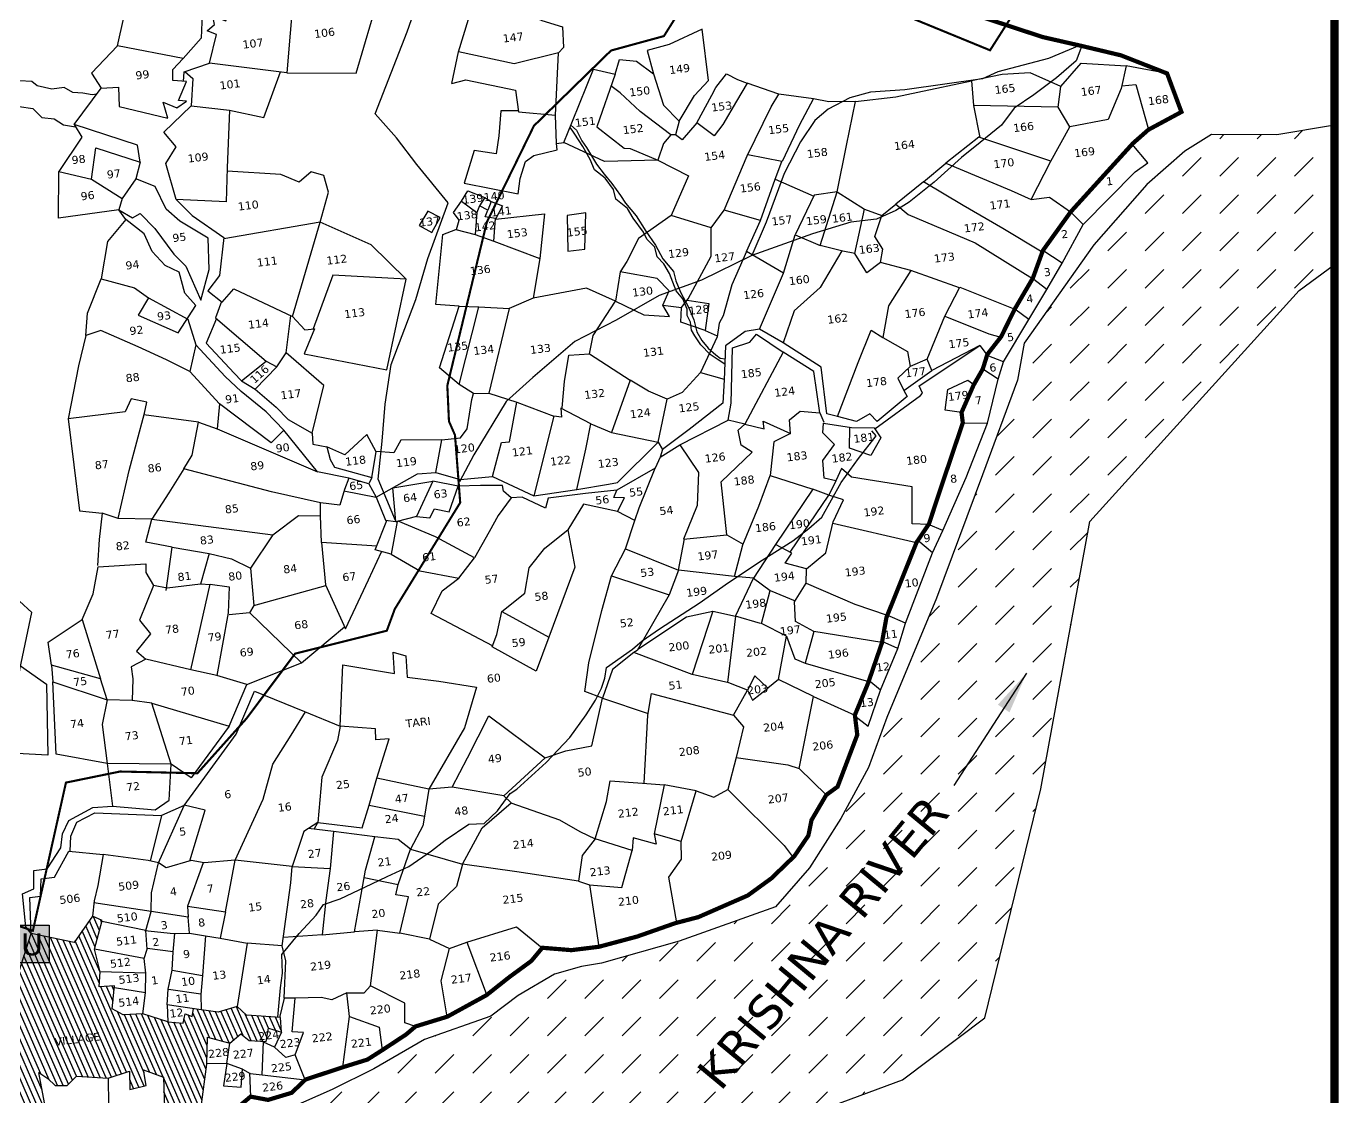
# Model space of a CAD drawing. Header units: inches. Extents: x 390077 to 397592, y 1846625 to 1854066.
# Drawn here: x 394482 to 397587, y 1847968 to 1850499 of the extents above; entities that cross this region are included whole.
import ezdxf

# ---------------------------------------------------------------- set-up
doc = ezdxf.new("R2010")
doc.units = ezdxf.units.IN
doc.header["$MEASUREMENT"] = 0
for name, color, linetype in [('BND', 6, 'Continuous'), ('NALA', 4, 'Continuous'), ('ROAD', 1, 'Continuous'), ('ROADS', 50, 'Continuous'), ('SY.AREA', 7, 'Continuous'), ('TEXT', 7, 'Continuous'), ('VILLAGE AREA', 1, 'Continuous')]:
    doc.layers.add(name, color=color, linetype=linetype)
doc.styles.get("Standard").update_dxf_attribs({"font": 'verdana.ttf'})
doc.dimstyles.get("Standard").update_dxf_attribs({"dimtxt": 0.18, "dimasz": 0.18, "dimexe": 0.18, "dimexo": 0.0625, "dimgap": 0.09, "dimtad": 0, "dimtih": 1, "dimtoh": 1, "dimdec": 4, "dimzin": 0, "dimdsep": 46, "dimtxsty": 'Standard', "dimcen": 0.09, "dimadec": 0, "dimazin": 0, "dimtfac": 1, "dimtdec": 4, "dimtofl": 0, "dimtmove": 0, "dimatfit": 3, "dimfxl": 1, "dimtolj": 1, "dimtzin": 0, "dimarcsym": 0})

msp = doc.modelspace()

# ---------------------------------------------------------------- hatches: boundary and pattern name
h = msp.add_hatch()
h.set_pattern_fill('DASH', color=4, scale=500, angle=45)
h.paths.add_polyline_path([(396842.7, 1849749.6), (396827, 1849662.4), (396744.1, 1849438.2), (396635.8, 1849147.2), (396517.9, 1848864.6), (396474.6, 1848746.2), (396409, 1848626), (396335.1, 1848509), (396254.3, 1848417.1), (396026.7, 1848336.1), (395843.1, 1848284), (395795.2, 1848276.2), (395731.5, 1848257.9), (395645.2, 1848207.4), (395580.7, 1848158.7), (395423.7, 1848103.6), (395304.2, 1848033.8), (395205.7, 1847985.1), (395069.7, 1847925.5), (394998.5, 1847894.3), (394932.4, 1847853.5), (394657.7, 1847849.7), (394443.5, 1847865.1), (394158.1, 1847834.1), (393974.8, 1847763.5), (393824.4, 1847659.5), (393622.8, 1847494.9), (393458.2, 1847317.9), (393348.5, 1847179.9), (393155.3, 1846958), (392957.7, 1846727.4), (392884.5, 1846635), (393496.1, 1846635), (393519.8, 1846747.4), (393684.8, 1847048.3), (393792.4, 1847206), (393928.7, 1847363.6), (394057.8, 1847442.4), (394690.4, 1847518.3), (395448.9, 1847598.5), (396554.7, 1848008.1), (396750.1, 1848154.6), (396882.2, 1848696.2), (396998.6, 1849328), (397493.6, 1849874.6), (397577.3, 1849935.8), (397577.3, 1850265.4), (397440.6, 1850242.4), (397285.9, 1850243.2), (397222.7, 1850203.9), (397132.9, 1850125.4), (397007.8, 1849982.1)])
h.paths.add_polyline_path([(393274.5, 1846646.9), (393836.2, 1847399.6), (393736.5, 1847473.9), (393174.8, 1846721.3)], flags=24)
h.paths.add_polyline_path([(396128.2, 1847948.4), (396727.2, 1848671.8), (396631.4, 1848751.1), (396032.4, 1848027.7)], flags=24)
h = msp.add_hatch(color=2)
h.dxf.hatch_style = 1
h.paths.add_polyline_path([(394125.9, 1848373.9), (394535.5, 1848373.9), (394535.5, 1848285), (394125.9, 1848285)])
at = {"layer": 'VILLAGE AREA', "linetype": 'ByBlock'}
h = msp.add_hatch(dxfattribs=at)
h.set_pattern_fill('ANSI31', color=256, scale=100, angle=68.5464313)
h.paths.add_polyline_path([(394816.4, 1848145.3), (394757.1, 1848164), (394711.2, 1848161.7), (394685.1, 1848176.2), (394690.7, 1848229.9), (394654.4, 1848228), (394656.1, 1848263.5), (394643.4, 1848317.2), (394661, 1848385.1), (394638.4, 1848394.6), (394594.8, 1848332.9), (394493, 1848354.3), (394388.4, 1848027.8), (394405.4, 1847954), (394482.8, 1847930.2), (394529.2, 1847928.7), (394511.4, 1848025.4), (394532.5, 1848010.9), (394550, 1847994.3), (394578.2, 1847994.5), (394600.3, 1848016.5), (394675.5, 1848012), (394725.9, 1848028.7), (394726.9, 1847985.2), (394765, 1847994.3), (394759.3, 1848031.7), (394806.2, 1848014.3), (394809.9, 1847893.9), (394888.3, 1847900.1), (394891.1, 1847900.5), (394865.6, 1847928.1), (394895.1, 1847943.9), (394908.7, 1848044.9), (394910.4, 1848108.9), (394962.9, 1848094.9), (394989.5, 1848117), (395009.2, 1848100.6), (395049.3, 1848098.4), (395054.7, 1848130.5), (395085.2, 1848120.5), (395083.1, 1848155.5), (395002.9, 1848160.6), (394980.5, 1848181), (394935.7, 1848168.3), (394895.8, 1848173.3), (394877.4, 1848176.1), (394874.1, 1848157.5), (394857.4, 1848164), (394852.6, 1848141.9)])
h.paths.add_polyline_path([(394545.8, 1848082.3), (394666.9, 1848097.2), (394663.3, 1848126.4), (394542.2, 1848111.5)], flags=24)
h.paths.add_polyline_path([(395027.8, 1848095.5), (395086.6, 1848102.7), (395083.1, 1848131.5), (395024.2, 1848124.2)], flags=9)

# ---------------------------------------------------------------- linework, layer by layer
at = {"color": 0, "const_width": 20}
msp.add_lwpolyline([(390086.8, 1854056.4), (397577.3, 1854056.4), (397577.3, 1846635), (390086.8, 1846635)], close=True, dxfattribs=at)
at = {"color": 4}
for points in [[(397577.3, 1850265.4), (397440.6, 1850242.4), (397285.9, 1850243.2), (397222.7, 1850203.9), (397132.9, 1850125.4), (397007.8, 1849982.1), (396842.7, 1849749.6), (396827, 1849662.4), (396744.1, 1849438.2), (396635.8, 1849147.2), (396517.9, 1848864.6), (396474.6, 1848746.2), (396409, 1848626), (396335.1, 1848509), (396254.3, 1848417.1), (396026.7, 1848336.1), (395843.1, 1848284), (395795.2, 1848276.2), (395731.5, 1848257.9), (395645.2, 1848207.4), (395580.7, 1848158.7), (395423.7, 1848103.6), (395304.2, 1848033.8), (395205.7, 1847985.1), (395069.7, 1847925.5)], [(393496.1, 1846635), (393519.8, 1846747.4), (393684.8, 1847048.3), (393792.4, 1847206), (393928.7, 1847363.6), (394057.8, 1847442.4), (394690.4, 1847518.3), (395448.9, 1847598.5), (396554.7, 1848008.1), (396750.1, 1848154.6), (396882.2, 1848696.2), (396998.6, 1849328), (397493.6, 1849874.6), (397577.3, 1849935.8)]]:
    msp.add_lwpolyline(points, dxfattribs=at)
at = {"color": 2}
msp.add_lwpolyline([(394125.9, 1848373.9), (394535.5, 1848373.9), (394535.5, 1848285), (394125.9, 1848285)], close=True, dxfattribs=at)
at = {"layer": 'BND', "lineweight": 30, "const_width": 10}
msp.add_lwpolyline([(396549.2, 1850584.8), (396886.7, 1850473.8), (396979.2, 1850452.7), (397071.8, 1850430.6), (397181.1, 1850387.7), (397215, 1850296.7), (397136.8, 1850254.6), (397099.7, 1850221.9), (396952.8, 1850060.2), (396887.1, 1849968.8), (396863.7, 1849904.2), (396820.7, 1849830.7), (396788.5, 1849765.4), (396755.8, 1849723.5), (396744.9, 1849688.6), (396723.5, 1849651.3), (396694.7, 1849586.1), (396697.7, 1849561.6), (396648.5, 1849415.9), (396617.6, 1849322.6), (396588.3, 1849278.9), (396517, 1849101.3), (396506.1, 1849040.5), (396473.4, 1848945.5), (396442.3, 1848870.6), (396448, 1848823.7), (396401.4, 1848701.1), (396374.6, 1848681.6), (396339.7, 1848622.1), (396332.3, 1848585.5), (396299.2, 1848537), (396244.6, 1848484.3), (396188.9, 1848443.9), (396071.8, 1848392.7), (396017.2, 1848378.4), (395926.9, 1848346.7), (395836.7, 1848322.6), (395771.6, 1848314.6), (395702.7, 1848320.2), (395676.7, 1848289), (395624.5, 1848250.8), (395570.7, 1848208.2), (395477.9, 1848157.3), (395402.7, 1848134.2), (395380.5, 1848115.3), (395325.9, 1848079.4), (395288.8, 1848055.8), (395231, 1848037.9), (395142.2, 1848008.5), (395109.6, 1847977.3), (395053.8, 1847960.5), (395012.3, 1847968.2), (394977.9, 1847939.3)], dxfattribs=at)
at = {"layer": 'NALA'}
for points in [[(394648.2, 1850338.6), (394637.9, 1850337), (394615.8, 1850340.8), (394591.7, 1850342.9), (394571.5, 1850354.8), (394541.7, 1850350.4), (394507.5, 1850358.5), (394494.7, 1850368.4), (394465.6, 1850369.9)], [(394465.1, 1850309.9), (394497.4, 1850305.2), (394518.2, 1850283.3), (394547.4, 1850280.4), (394569.4, 1850266.5), (394598.4, 1850261.5)], [(396134.5, 1849700.1), (396118.9, 1849710.6), (396099.9, 1849723.4), (396077.9, 1849746.1), (396063.7, 1849767.1), (396055.4, 1849780.3), (396053.1, 1849799.2), (396045.8, 1849815.2), (396045.2, 1849830.3), (396035.4, 1849854.9), (396019.7, 1849873.9), (396003.6, 1849914.3), (395990, 1849937.6), (395974.6, 1849954), (395968.6, 1849977.3), (395950.2, 1849996), (395941.9, 1850012.8), (395917.6, 1850045.9), (395904.2, 1850068.3), (395876.9, 1850090.8), (395871.4, 1850113.3), (395851.2, 1850139.8), (395826, 1850159.8), (395815.9, 1850184), (395798.5, 1850215.2), (395779.8, 1850244.1), (395773.2, 1850254), (395768.2, 1850260.4)], [(395770.3, 1850265.7), (395783.6, 1850253.8), (395796.6, 1850228.2), (395807.4, 1850213), (395831, 1850173.6), (395849.1, 1850149.9), (395867, 1850127.2), (395887.9, 1850099.4), (395899.5, 1850081.3), (395924.6, 1850051.4), (395947.9, 1850014.6), (395970.2, 1849981.7), (395987.6, 1849949.1), (396013.1, 1849919.7), (396019, 1849897.7), (396030, 1849870.2), (396049.6, 1849833.8), (396061.2, 1849805.4), (396068.3, 1849776.4), (396080.1, 1849756.5), (396095.4, 1849738.4), (396113, 1849722.3), (396123.3, 1849714.7), (396135, 1849713.2)]]:
    msp.add_lwpolyline(points, dxfattribs=at)
at = {"layer": 'ROAD'}
for points in [[(395355.5, 1849330.7), (395314.1, 1849428.5), (395323.6, 1849518), (395330.8, 1849605.8), (395345.1, 1849699.2), (395403.3, 1849853.1), (395431.8, 1849950.3), (395479.6, 1850081.5), (395406, 1850172.1), (395357.6, 1850235.8), (395307.2, 1850292.6), (395383.1, 1850485.8), (395469.7, 1850734.1)], [(396979.2, 1850452.7), (396966.2, 1850417.5), (396919.4, 1850377.2), (396865.8, 1850337.4), (396819.2, 1850305.8), (396788.9, 1850265.5), (396738.8, 1850224.2), (396694.7, 1850188.9), (396629.7, 1850130.6), (396571, 1850083.6), (396538.9, 1850063.7), (396493.6, 1850042.8), (396432.7, 1850036), (396341.7, 1850008.2), (396198.1, 1849957.1), (396079.7, 1849898.7), (395979.2, 1849862.4), (395877.6, 1849804.5), (395779.5, 1849753.9), (395680.3, 1849668.7), (395617.5, 1849611.8), (395540.9, 1849485.7), (395506.9, 1849422.4)], [(396974.2, 1850453.8), (396900.8, 1850423), (396780.4, 1850391.9), (396744.4, 1850375.2), (396560.2, 1850349.1), (396479.5, 1850343.3), (396430.4, 1850330.2), (396379.3, 1850303.5), (396347.4, 1850276.6), (396313.5, 1850226.3), (396275.2, 1850151), (396232.4, 1850035.9), (396198.1, 1849957.1)], [(395076.7, 1848155.9), (395083, 1848225.3), (395088.1, 1848260.2), (395086, 1848304.7), (395127.4, 1848354.3), (395167.3, 1848397.6), (395185.3, 1848422.2), (395224.2, 1848436), (395299.2, 1848471.3), (395335.2, 1848488.8), (395386.8, 1848512.1), (395440.7, 1848549.4), (395472.5, 1848574.5), (395528.6, 1848612.8), (395565.1, 1848614.2), (395596.5, 1848644.1), (395626.3, 1848685.3), (395642.4, 1848694.9), (395712.1, 1848758.2), (395767.8, 1848817.7), (395806.8, 1848871.3), (395828.9, 1848906.1), (395842.4, 1848934.1), (395850.6, 1848958.1), (395854.9, 1848982.7), (395916.2, 1849026.3), (395939, 1849045.8), (395979.7, 1849074.4), (396073.6, 1849135.5), (396143.1, 1849184), (396222.8, 1849237), (396295.4, 1849282.3), (396333.2, 1849311.3), (396364.4, 1849338.1), (396410.2, 1849420.2), (396450.8, 1849476.9), (396492.7, 1849530.5), (396482.7, 1849543)]]:
    msp.add_lwpolyline(points, dxfattribs=at)
at = {"layer": 'ROADS', "color": 40, "const_width": 5}
for points in [[(396098.8, 1850648.3), (395990.5, 1850476.1), (395865.3, 1850441.9), (395682.9, 1850263.9), (395571.4, 1850036), (395477.9, 1849649.5), (395481.8, 1849565.2), (395496.1, 1849532.4), (395508.4, 1849372.8), (395353.6, 1849121.2), (395334.7, 1849069.9), (395117.6, 1849015.7), (395002.6, 1848862.2), (394886.6, 1848732.9), (394703.5, 1848737), (394575.5, 1848710.8), (394497.2, 1848360.4), (394259.1, 1848441.7)], [(396823.5, 1850538.7), (396762.2, 1850442.5), (396570.7, 1850521)]]:
    msp.add_lwpolyline(points, dxfattribs=at)
at = {"layer": 'SY.AREA'}
for points in [[(394697.3, 1850452.9), (394740.7, 1850648.1), (394900, 1850585.1), (394895.7, 1850471.1), (394852.5, 1850423)], [(394853.7, 1850369), (394855, 1850391.5), (394915.4, 1850412.1), (394932, 1850480), (394909.7, 1850488.2), (394926.9, 1850503.5), (394923, 1850523.5), (394953.7, 1850511.9), (394970.5, 1850553.5), (395042.3, 1850541.1), (395114, 1850577.8), (395098.4, 1850389.3), (394915.4, 1850412.1)], [(395098.4, 1850389.3), (395261.9, 1850388.7), (395317, 1850573.4)], [(395488.3, 1850363.9), (395504.2, 1850439), (395548.2, 1850583.6), (395701.3, 1850513), (395750.5, 1850498.3), (395752.7, 1850449.4), (395741, 1850436.6), (395636.4, 1850410.5), (395504.2, 1850439)], [(396026.8, 1850274.8), (396063.1, 1850335.9), (396095.9, 1850371.4), (396080.8, 1850492.7), (396002.7, 1850456), (395950.8, 1850442.1), (395965.4, 1850387)], [(394594.9, 1850267.4), (394659, 1850353.1), (394699.8, 1850355.2), (394701.8, 1850309.4), (394816.5, 1850281.8), (394805.9, 1850320), (394837.6, 1850306.3), (394860.5, 1850322.3), (394842, 1850323.7), (394860.7, 1850368.4), (394828.2, 1850371), (394828.7, 1850396.7), (394852.5, 1850423), (394697.3, 1850452.9), (394635.7, 1850388.3), (394659, 1850353.1)], [(395488.3, 1850363.9), (395521.9, 1850372.5), (395639.6, 1850348.5), (395646.5, 1850297.3), (395733.9, 1850289.2), (395741, 1850436.6)], [(395874.7, 1850385.9), (395885.6, 1850420.6), (395925.2, 1850416.7), (395965.4, 1850387), (395989.1, 1850312.4), (396026.8, 1850274.8), (396017.5, 1850242.8), (396006.8, 1850242.7), (395934.4, 1850298.1), (395886.7, 1850342), (395865.2, 1850358.2)], [(396923.7, 1850308), (396929.4, 1850356.6), (396978, 1850411.9), (397084.3, 1850406.1), (397072.6, 1850352), (397041.7, 1850278.9), (396951.1, 1850261.5)], [(397181.1, 1850387.7), (397084.3, 1850406.1)], [(394857.1, 1850392.2), (394876.1, 1850376.1), (394871.7, 1850311.2), (394962.2, 1850301.1), (395043.5, 1850283.3), (395083.3, 1850391.2)], [(395735.9, 1850222.3), (395753.4, 1850224.1), (395774.2, 1850275.2), (395824, 1850397.9), (395874.7, 1850385.9), (395832, 1850261.5), (395896.3, 1850210.8), (395910.2, 1850210), (395976, 1850182.9), (395849.7, 1850179.3), (395753.4, 1850224.1)], [(396102.5, 1850022.5), (396133.4, 1850064.4), (396187.6, 1850192.7), (396244.2, 1850309.1), (396262.7, 1850338.4), (396187.5, 1850365.1), (396162.5, 1850322.3), (396129.5, 1850267.2), (396109.5, 1850240.2), (396068.5, 1850271), (396104, 1850336.5), (396113.1, 1850354.7), (396138.2, 1850386.7), (396164.4, 1850373.6), (396187.5, 1850365.1)], [(396443.8, 1850321.1), (396539.1, 1850332.4), (396591.1, 1850343.8), (396718.6, 1850370.5)], [(396929.4, 1850356.6), (396856.7, 1850389.2), (396791.2, 1850385), (396718.6, 1850370.5), (396722.9, 1850312.1)], [(396271.4, 1850180.1), (396312.3, 1850267.2), (396344.2, 1850327.6), (396262.7, 1850338.4)], [(397074, 1850358.3), (397106.9, 1850361.8), (397137.3, 1850254.9)], [(394962.2, 1850301.1), (394957.1, 1850164.4), (394954.5, 1850084.1), (394835.9, 1850090), (394812.2, 1850174.9), (394836.6, 1850214.4), (394806.8, 1850248.8), (394871.7, 1850311.2)], [(396400.5, 1850108), (396422.7, 1850217.6), (396443.8, 1850321.1), (396380.5, 1850321), (396344.2, 1850327.6)], [(396906.1, 1850180.4), (396951.1, 1850261.5), (396923.7, 1850308), (396722.9, 1850312.1), (396738.3, 1850236.3)], [(395646.3, 1850299.2), (395604.6, 1850299.7), (395599.9, 1850240.5), (395593.3, 1850197.5), (395541.8, 1850205.7), (395517.9, 1850128.4), (395645.9, 1850102.9), (395650.2, 1850139.3), (395663, 1850179.3), (395682.6, 1850193.7), (395737.8, 1850206.8), (395735.9, 1850222.3), (395733.9, 1850289.2)], [(394750.9, 1850177.6), (394744.4, 1850218.5), (394594.9, 1850267.4), (394613.3, 1850236.7), (394558.7, 1850156)], [(396068.5, 1850271), (396033.7, 1850230.8), (396017.5, 1850242.8)], [(396006.8, 1850242.7), (395989.1, 1850222.3), (395976, 1850182.9), (396048.4, 1850145.8), (396007.5, 1850052.1), (395930.4, 1849997.3), (395902.4, 1849942.8), (395887.1, 1849918.8)], [(396859.6, 1850089.3), (396906.1, 1850180.4), (396736, 1850237.1), (396657.5, 1850175.8)], [(396982.5, 1850030.4), (397105.2, 1850155.3), (397135.4, 1850176), (397098.4, 1850220.5)], [(394635.7, 1850137.7), (394646.4, 1850211.5), (394750.9, 1850177.6), (394741.1, 1850138.3)], [(396253.3, 1850137.7), (396269.7, 1850179.9), (396189, 1850195.6)], [(394717, 1850042.1), (394701, 1850065), (394557.7, 1850045.9), (394558.7, 1850156), (394635.7, 1850137.7), (394708.7, 1850091.9), (394701, 1850065), (394732.6, 1850046.5), (394751.1, 1850056.8), (394785.5, 1850020.8), (394831, 1849960.6), (394858.9, 1849932.2), (394894.4, 1849851.7), (394914, 1849924.4), (394912.3, 1849998.1), (394845.1, 1850038.1), (394813, 1850067), (394786.5, 1850120.5), (394741.1, 1850138.3), (394708.7, 1850091.9)], [(395380.7, 1849901.1), (395297.5, 1849982.3), (395177.2, 1850035.7), (395197.1, 1850107.1), (395185.7, 1850146.7), (395156, 1850155.4), (395127.6, 1850130.7), (395083.7, 1850148.7), (394956.9, 1850156.8)], [(396604.4, 1850131.5), (396657.5, 1850175.8), (396811.9, 1850111.2), (396859.6, 1850089.3), (396903.2, 1850095.2), (396952.8, 1850060.2)], [(396218.6, 1850040.3), (396253.3, 1850137.7), (396345, 1850097.6)], [(396885.8, 1849965), (396792.3, 1850021.1), (396698.9, 1850075.8), (396604.4, 1850131.5), (396539.1, 1850078.7)], [(394835.9, 1850090), (394874.3, 1850051.6), (394949.4, 1850000.1), (394938.6, 1849909.8), (394910.9, 1849873.5), (394944.9, 1849846.9), (394972.5, 1849878.1), (395111.6, 1849813.3), (395177.2, 1850035.7), (394949.1, 1849996.9)], [(395511.7, 1850086), (395526.8, 1850110.5), (395566.5, 1850094), (395554, 1850074.3)], [(395566.5, 1850094), (395581.3, 1850084.8), (395573.4, 1850064.4)], [(396400.5, 1850108), (396346.3, 1850100.3), (396301, 1850006.1), (396359.9, 1849981)], [(396442.4, 1849962.3), (396413.6, 1849967.4), (396359.9, 1849981), (396400.5, 1850108), (396465.1, 1850066.5)], [(395441.1, 1850011.9), (395460.8, 1850047.1), (395431.9, 1850062.3), (395411.6, 1850028.3), (395441.1, 1850011.9)], [(395499.8, 1850018.5), (395506.2, 1850040.5), (395492.9, 1850059), (395511.7, 1850086), (395547.5, 1850058.6), (395544.1, 1850007.2)], [(395587.6, 1849991.2), (395592.1, 1850044.6), (395567.6, 1850048.7), (395573.4, 1850064.4), (395554, 1850074.3), (395547.5, 1850058.6)], [(395581.3, 1850084.8), (395608.5, 1850074.5), (395592, 1850043), (395707.6, 1850055.6), (395697.2, 1849950.2)], [(396185.6, 1849966.7), (396218.6, 1850040.3), (396133.4, 1850064.4)], [(396503, 1849940.6), (396470.8, 1849916.5), (396442.4, 1849962.3), (396465.1, 1850066.5), (396505.8, 1850051.8)], [(396575, 1849922.1), (396503, 1849940.6), (396508.2, 1849972), (396489.6, 1850002.1), (396505.8, 1850051.8), (396539.1, 1850078.7), (396568.1, 1850054.2), (396727.3, 1849986.8), (396863, 1849903)], [(396932.6, 1849939), (396982.5, 1850030.4), (396952.8, 1850060.2)], [(394770.6, 1849857.5), (394746.3, 1849816.4), (394840.9, 1849774), (394882.7, 1849839.1), (394857.1, 1849868.1), (394843, 1849917.6), (394810.3, 1849933.3), (394779.8, 1849966.9), (394760.7, 1850008.7), (394717, 1850042.1), (394673.5, 1849990.7), (394658.9, 1849902.2)], [(395763.3, 1849967.1), (395803, 1849972), (395805.4, 1850057.9), (395761.3, 1850051.8), (395763.3, 1849967.1)], [(395988.2, 1849839.5), (396032.3, 1849834.3), (396047.5, 1849854.4), (396101.9, 1849955.6), (396102.5, 1850022.5), (396007.5, 1850052.1)], [(395506.1, 1849837.2), (395450.9, 1849841.3), (395467.5, 1850006.9), (395497.8, 1850019), (395544.1, 1850007.2), (395587.6, 1849991.2), (395697.2, 1849950.2), (395680.8, 1849856.7), (395624.6, 1849832.1)], [(396273.3, 1849915.8), (396301, 1850006.1)], [(396216.9, 1849783.1), (396273.3, 1849915.8), (396185.6, 1849966.7), (396151.3, 1849887.7), (396131, 1849814.6), (396121.5, 1849797), (396116.3, 1849765.2), (396077.4, 1849680.3), (396133, 1849664.8)], [(396411.5, 1849968), (396359.8, 1849881.4), (396298.6, 1849826.6), (396272.3, 1849750.7)], [(396896.6, 1849876.6), (396932.6, 1849939), (396887.1, 1849968.8)], [(395111.6, 1849813.3), (395140.4, 1849781.3), (395163.5, 1849784.1), (395139.3, 1849724.8), (395334.4, 1849686.7), (395380.7, 1849901.1), (395206.7, 1849911.1), (395160.8, 1849783.8)], [(395814.4, 1849724.5), (395823.4, 1849767.9), (395875.6, 1849848.9), (395943.1, 1849817), (396003.5, 1849813.3), (395988.2, 1849839.5), (396002.8, 1849873.5), (395974.1, 1849902.6), (395887.1, 1849918.8), (395875.6, 1849848.9), (395806.9, 1849879.9), (395680.8, 1849856.7)], [(396689.8, 1849881), (396575, 1849922.1), (396521.5, 1849838.6), (396508.3, 1849763.6)], [(394622.5, 1849768.1), (394626.3, 1849821.2), (394658.9, 1849902.2), (394737.7, 1849880.5), (394770.6, 1849857.5), (394863.9, 1849806.8), (394882.6, 1849745.8)], [(396655.1, 1849813.5), (396690.4, 1849882.2), (396820.7, 1849830.7)], [(396854.1, 1849806.1), (396896.6, 1849876.6), (396863, 1849903)], [(394943.3, 1849848.2), (394929.7, 1849809.9), (395049.2, 1849707.2), (395074.2, 1849694.1), (395096.6, 1849726.9), (395107.6, 1849815.2)], [(396045.5, 1849851.7), (396096.6, 1849843.6), (396087.9, 1849780.1), (396030.7, 1849799.4), (396032.3, 1849834.3)], [(395540.2, 1849630.9), (395505.9, 1849651.9), (395459.4, 1849691.8), (395506.1, 1849837.2), (395552.5, 1849836), (395624.6, 1849832.1), (395576, 1849631.4)], [(395505.9, 1849651.9), (395552.5, 1849836)], [(396613, 1849712.2), (396655.1, 1849813.5), (396759.6, 1849771.7), (396787.5, 1849764.1)], [(396793.9, 1849706), (396854.1, 1849806.1), (396820.7, 1849830.7)], [(394868.3, 1849683.3), (394813.8, 1849710.3), (394746.2, 1849741.5), (394657.7, 1849779.7), (394622.5, 1849768.1), (394605, 1849696.4), (394580.4, 1849570.8)], [(394931.6, 1849808.3), (394907.6, 1849750.2), (394973.7, 1849678.9), (394991.2, 1849660.7), (395049.2, 1849707.2)], [(396558, 1849638), (396566.1, 1849624), (396494.8, 1849565), (396477.6, 1849582.5), (396446.3, 1849564.8), (396401.5, 1849576.6), (396375.7, 1849582.6), (396362.7, 1849692.9), (396272.3, 1849750.7), (396216.9, 1849783.1), (396182.9, 1849777.7), (396136.3, 1849743.7), (396132.9, 1849663.1), (396129.9, 1849607.9), (396049.8, 1849545.6), (395987.1, 1849498.2)], [(396087.9, 1849780.1), (396116.7, 1849767.4)], [(396401.5, 1849576.6), (396450.1, 1849704.2), (396480.8, 1849780.3), (396508.3, 1849763.6), (396567.2, 1849730), (396573.5, 1849694.7)], [(395981.4, 1849480.2), (396028, 1849509.7), (396142.1, 1849567.6), (396149.9, 1849607.8), (396152.4, 1849738.8), (396193.5, 1849752), (396209.6, 1849771.3), (396272.7, 1849728.3), (396182.1, 1849558.4), (396142.1, 1849567.6)], [(395091, 1849544.5), (395049.2, 1849587.8), (394989.9, 1849635.4), (394951.9, 1849671), (394882.6, 1849745.8), (394868.3, 1849683.3), (394938.5, 1849606.2)], [(395023.5, 1849641.1), (395073.3, 1849598.9), (395101.1, 1849569.3), (395157.9, 1849536.9), (395186, 1849649.7), (395096.6, 1849726.9)], [(395749.6, 1849596.7), (395755.3, 1849659.2), (395765.1, 1849721.6), (395814.4, 1849724.5), (395910.8, 1849662.7)], [(396289.8, 1849536.6), (396287.3, 1849568.6), (396312.9, 1849589.3), (396359.1, 1849584.9), (396345.4, 1849683), (396272.7, 1849728.3)], [(396489.3, 1849547.3), (396597.8, 1849626.4), (396602.7, 1849631.4), (396594.7, 1849649.4), (396738.3, 1849744.4), (396755.3, 1849721.9)], [(396738.3, 1849744.4), (396624.3, 1849685.4), (396613, 1849712.2), (396573.5, 1849694.7), (396544, 1849667.4), (396558, 1849638), (396624.3, 1849685.4)], [(396781.1, 1849664.7), (396793.9, 1849706), (396755, 1849720.8)], [(394991.2, 1849660.7), (395023.5, 1849641.1), (395074.2, 1849694.1)], [(396756.3, 1849560.7), (396781.1, 1849664.7), (396744.9, 1849688.6)], [(395784.1, 1849403.6), (395805.7, 1849499.4), (395817.3, 1849559.4), (395866.1, 1849538.3), (395976.7, 1849515.6), (395998.4, 1849617.5), (395953.9, 1849636.3), (395910.8, 1849662.7), (395866.1, 1849538.3)], [(396077.4, 1849680.3), (396033.8, 1849633.5), (395998.4, 1849617.5)], [(396694.7, 1849586.1), (396655.9, 1849591.4), (396662.2, 1849640.3), (396709.2, 1849662.7), (396723.9, 1849652)], [(395464.8, 1849521.4), (395509.3, 1849526.1), (395524.6, 1849547), (395536.2, 1849617.1), (395540.2, 1849630.9), (395576, 1849631.4), (395642.6, 1849610.6)], [(394699.4, 1849335.5), (394725, 1849448.7), (394761, 1849584.3), (394766.6, 1849610.6), (394729.7, 1849618.5), (394716, 1849587.5), (394580.4, 1849570.8), (394607.9, 1849353.3), (394661.3, 1849347.6)], [(394888.8, 1849563.5), (394933.3, 1849547), (395170.6, 1849445.3), (395091, 1849544.5), (395061, 1849514.5), (394938.5, 1849606.2), (394933.3, 1849547)], [(395584.6, 1849434.5), (395605.9, 1849514.9), (395625.3, 1849516.7), (395642.6, 1849610.6), (395730.2, 1849577)], [(395817.3, 1849559.4), (395746.9, 1849596.3), (395748.4, 1849574.6), (395730.2, 1849577), (395682.6, 1849389.2)], [(394854.8, 1849453), (394874.3, 1849484.9), (394888.8, 1849563.5), (394760, 1849580.4)], [(396027.8, 1849509.6), (396072.5, 1849444), (396068.9, 1849365.7), (396037, 1849286.8), (396139.2, 1849297), (396126, 1849422.3), (396198.9, 1849491.9), (396173.1, 1849508.9), (396165.9, 1849544.4), (396182.1, 1849558.4), (396227.3, 1849547.3), (396225.1, 1849565.5), (396289.8, 1849536.6), (396250.7, 1849516.7), (396242.2, 1849437.1)], [(396359.1, 1849584.9), (396368.7, 1849563.1)], [(395157.9, 1849536.9), (395160, 1849511.2), (395192.6, 1849505), (395200.7, 1849474.9), (395210.6, 1849457), (395298.9, 1849432.3), (395309.9, 1849492.8), (395287.7, 1849533.9), (395235.1, 1849485.5), (395192.6, 1849505)], [(396396.9, 1849424.6), (396369.6, 1849431), (396366.8, 1849472.2), (396393.9, 1849510.2), (396366.8, 1849538), (396368, 1849560.6), (396434, 1849550.3), (396487.8, 1849549.4), (396504, 1849526), (396480.2, 1849484.4), (396429.5, 1849501.9), (396430.2, 1849550.9)], [(396650.4, 1849306.6), (396705.7, 1849432), (396756.3, 1849560.7), (396697.1, 1849559.6)], [(395233.4, 1849400.9), (395309.7, 1849385.9), (395407.3, 1849440.6), (395450.8, 1849444), (395464.8, 1849521.4), (395367.6, 1849520.2), (395351.6, 1849490.3), (395309.5, 1849493.6)], [(395450.8, 1849444), (395508.3, 1849427.9), (395584.6, 1849434.5), (395682.6, 1849389.2), (395784.1, 1849403.6), (395859.3, 1849416.4), (395880.9, 1849420.2), (395976.7, 1849515.6), (395987.1, 1849498.2), (395981.4, 1849480.2), (395969.7, 1849454.6), (395879.3, 1849402), (395805.1, 1849394.6), (395716.3, 1849383.5), (395709.9, 1849359.9), (395655.1, 1849386), (395629, 1849384.2), (395611.1, 1849400.3), (395608.8, 1849413.5), (395556.6, 1849413.3), (395503.2, 1849411.6)], [(395065.2, 1849296.4), (395126.1, 1849342.7), (395177.5, 1849341.7), (395178.1, 1849372.5), (395062.2, 1849398.4), (394854.8, 1849453), (394818.6, 1849395.8), (394778.7, 1849333.5)], [(395298.9, 1849432.3), (395291.8, 1849417.4), (395245, 1849430.7), (395170.6, 1849445.3)], [(395921.9, 1849330.2), (395931.9, 1849360.9), (395969.7, 1849454.6)], [(396616.5, 1849321), (396578.1, 1849322.4), (396577.7, 1849410.1), (396434.6, 1849432.7), (396410.6, 1849453.9), (396396.9, 1849424.6), (396380.8, 1849390.2)], [(395245, 1849430.7), (395234.3, 1849404), (395223.6, 1849367.1), (395178.1, 1849372.5)], [(395291.8, 1849417.4), (395309.7, 1849385.9), (395331.8, 1849331.3), (395355.8, 1849327.9), (395348.6, 1849407.7), (395443.8, 1849423.9), (395405.2, 1849339.7), (395358.9, 1849328.2), (395344.9, 1849250.8), (395307.4, 1849260.9), (395334.9, 1849330.8)], [(395405.2, 1849339.7), (395436.6, 1849336.7), (395447.4, 1849358.4), (395481.9, 1849350.9), (395503.2, 1849411.6), (395443.8, 1849423.9)], [(396218.9, 1849087), (396160.1, 1849104.2), (396202.2, 1849194.2), (396157.2, 1849198.5), (396176.9, 1849273), (396214.7, 1849364.2), (396242.2, 1849437.1), (396343.2, 1849404.6), (396254.7, 1849273.9)], [(395629, 1849384.2), (395598.6, 1849342.6), (395577.2, 1849303.7), (395542.5, 1849242.4)], [(395880.7, 1849352.1), (395897.3, 1849383.8), (395871.8, 1849384.7), (395879.3, 1849402)], [(396289.2, 1849255.4), (396380.8, 1849390.2), (396343.2, 1849404.6)], [(396327.6, 1849216.6), (396373.4, 1849254), (396390.9, 1849327.7), (396415.7, 1849379.8), (396380.8, 1849390.2)], [(394827.1, 1849267.8), (394764.2, 1849279.1), (394778.7, 1849333.5), (394699.4, 1849335.5), (394661.3, 1849347.6), (394654.3, 1849286), (394650.2, 1849224.1)], [(395899.5, 1849263.2), (395921.9, 1849330.2), (395880.7, 1849352.1), (395800.4, 1849369.3), (395763.4, 1849308.3), (395779.7, 1849220.2), (395718, 1849054.9), (395688.2, 1848974.4), (395584.4, 1849031.9), (395595.2, 1849060.8), (395606.6, 1849115.1), (395718, 1849054.9)], [(394778.7, 1849333.5), (395065.2, 1849296.4), (395011.9, 1849218.1)], [(395311, 1849270), (395180.5, 1849278.3), (395177.5, 1849341.7)], [(395344.9, 1849250.8), (395413.2, 1849211.9), (395505.2, 1849193.9), (395542.5, 1849242.4), (395449.8, 1849292), (395361.3, 1849328.8)], [(395355.8, 1849327.9), (395358.9, 1849328.2)], [(396390.1, 1849324.1), (396588.3, 1849278.9)], [(396626.2, 1849254), (396650.4, 1849306.6), (396616.5, 1849321)], [(395606.6, 1849115.1), (395661.3, 1849158.5), (395671.4, 1849218.3), (395708.4, 1849264.8), (395763.4, 1849308.3)], [(396157.2, 1849198.5), (396024.7, 1849213.1), (396038.8, 1849286.9)], [(396139.2, 1849297), (396177.7, 1849274.8)], [(396562.4, 1849087.9), (396626.2, 1849254), (396591.2, 1849283.3)], [(394812.7, 1849165.1), (394827.1, 1849267.8), (394914.7, 1849252.3), (394893.6, 1849179.9)], [(394914.7, 1849252.3), (394967.5, 1849239.7), (395011.9, 1849218.1), (395019.8, 1849129.9), (395009.5, 1849112.5), (394961.8, 1849107.4)], [(395180.5, 1849278.3), (395189.5, 1849178.6), (395236.7, 1849074.4), (395291.1, 1849190.5), (395322.4, 1849256.8)], [(395866.3, 1849199.9), (395899.5, 1849263.2), (396024.7, 1849213.1), (396002.9, 1849154.9)], [(396326.7, 1849182.2), (396327.6, 1849216.6), (396277.5, 1849229.4), (396293.1, 1849253.3), (396254.7, 1849273.9), (396202.2, 1849194.2), (396242.2, 1849164.9)], [(394613.6, 1849096.4), (394639.7, 1849157.5), (394651.7, 1849221.1), (394764.3, 1849228.4), (394764.6, 1849207.9), (394782.3, 1849177.2), (394749.2, 1849094.9), (394775.2, 1849062.2), (394742.1, 1849021.6), (394764.3, 1849002.3), (394729.8, 1848984.9), (394733.4, 1848956.1), (394732.4, 1848905.1)], [(394227.1, 1849130.1), (394249.8, 1849122.6), (394264.8, 1849102.5), (394257.5, 1849050.4), (394295, 1849004.4), (394290.3, 1848981.9), (394381.3, 1848954.4), (394461.7, 1848931.1), (394466.5, 1848978.6), (394494.4, 1849112.7), (394465.4, 1849139.7), (394396.1, 1849169.3), (394349, 1849200.5)], [(395585.2, 1849034.1), (395439.9, 1849110.6), (395465.7, 1849163.9), (395505.2, 1849193.9)], [(395844.9, 1848910.5), (395803.3, 1848926.4), (395812.4, 1848994.2), (395843.4, 1849117.8), (395866.3, 1849199.9), (396002.9, 1849154.9), (395927.2, 1849023), (395919.4, 1849018.2)], [(394916.7, 1849178.4), (394893.6, 1849179.9), (394814.9, 1849170.2), (394782.3, 1849177.2)], [(394871.3, 1848977.7), (394917, 1849179.8), (394961.7, 1849173.6), (394959, 1849111.9), (394932.3, 1848964)], [(395019.8, 1849129.9), (395190.4, 1849176.6)], [(396280.4, 1849056.8), (396221.2, 1849087.3), (396242.2, 1849164.9), (396301.1, 1849140.8)], [(396345.4, 1849068.3), (396302.1, 1849091.5), (396299.3, 1849137.9), (396326.7, 1849182.2), (396442.5, 1849133), (396519, 1849106.4)], [(394541.3, 1848988.4), (394533.1, 1849042.6), (394613.6, 1849096.4), (394657.3, 1848955.8)], [(395133, 1848994.4), (395009.9, 1849113.2)], [(395929, 1849026.2), (396043.6, 1849102.8), (396106.2, 1849116.5), (396057.5, 1848966.1)], [(396106.2, 1849116.5), (396160.1, 1849104.2), (396141.1, 1848947.8)], [(396544, 1849028.1), (396562.4, 1849087.9), (396519, 1849106.4)], [(395003.8, 1848942.9), (395133, 1848994.4), (395234.5, 1849079.3)], [(396506.4, 1849042.3), (396345.4, 1849068.3), (396324.6, 1848993)], [(396261.7, 1848954.9), (396280.4, 1849056.8), (396300.3, 1849003.3), (396324.6, 1848993), (396474.9, 1848950.1)], [(396503.3, 1848929.5), (396544, 1849028.1), (396506.8, 1849044.7)], [(395292.6, 1848657.3), (395311.4, 1848720.9), (395331.8, 1848787.1), (395340.5, 1848814.1), (395308.9, 1848811.9), (395307.7, 1848837.8), (395224.4, 1848844.3), (395230.7, 1848989), (395352.8, 1848968.9), (395349.9, 1849019.4), (395379.9, 1849010.7), (395382.9, 1848959.8), (395457.5, 1848950.6), (395546.6, 1848936.8), (395518.3, 1848840.2), (395433.9, 1848695.2), (395363.3, 1848710.5), (395311.4, 1848720.9)], [(396155.2, 1848870.3), (396188.4, 1848929.7), (396144.2, 1848947.1), (396057.5, 1848966.1), (395919.4, 1849018.2), (395868.4, 1848978.3), (395844.9, 1848910.5), (395953.2, 1848874.1)], [(394468.2, 1848986.7), (394529.7, 1848943.5), (394532.8, 1848775.8), (394459.1, 1848779.8), (394365.1, 1848801.4), (394361.4, 1848740.3), (394458.2, 1848736.4), (394459.1, 1848779.8)], [(394824.2, 1848754.4), (394778.6, 1848898.3), (394732.4, 1848905.1), (394672.9, 1848906.5), (394657.3, 1848955.8), (394541.3, 1848988.4), (394544.6, 1848949.3)], [(394961.8, 1848844), (395003.8, 1848942.9), (394932.3, 1848964), (394871.3, 1848977.7), (394764.3, 1849002.3)], [(394673.1, 1848756.3), (394552.5, 1848778), (394544.6, 1848949.3), (394672.9, 1848906.5), (394661.1, 1848848), (394673.1, 1848756.3)], [(396344.2, 1848914.6), (396261.7, 1848954.9), (396236, 1848934.4), (396205.4, 1848963), (396188.4, 1848929.7), (396199.8, 1848905.9), (396236, 1848934.4)], [(396442.5, 1848868.8), (396473.7, 1848843.9), (396503.3, 1848929.5), (396475.6, 1848951.9)], [(394855.3, 1848657), (394978.5, 1848825.4), (395021.4, 1848926.9), (395140, 1848879.2), (395224.4, 1848844.3), (395218.1, 1848810.4), (395180.8, 1848723.7), (395171.2, 1848616.7), (395138.5, 1848595), (395111.1, 1848512.2), (394976, 1848527.6), (394902.8, 1848520.7), (394871.7, 1848526.8), (394812.4, 1848509.6), (394794.1, 1848520.9)], [(395709.8, 1848769.7), (395758, 1848785.8), (395819.5, 1848797.7), (395844.9, 1848910.5)], [(395943.4, 1848709.3), (395952.6, 1848870.6), (395960.7, 1848921.4), (396155.2, 1848870.3), (396179.1, 1848842.6), (396161.5, 1848770.2), (396141.4, 1848694.1)], [(396310.5, 1848743.8), (396344.2, 1848914.6), (396442.3, 1848870.6)], [(394778.6, 1848898.3), (394961.8, 1848844), (394872.1, 1848721.8), (394824.2, 1848754.4)], [(394862.9, 1848418.6), (394952.9, 1848405.4), (394976, 1848527.6), (395042.3, 1848671.5), (395065.4, 1848754.3), (395108.3, 1848823.1), (395142.7, 1848878.1)], [(395489.5, 1848700), (395525.5, 1848769.2), (395576, 1848869), (395709.8, 1848769.7), (395611.9, 1848679.2)], [(394493, 1848354.3), (394480.4, 1848370.1), (394472.9, 1848448.1), (394499.4, 1848459.4), (394499.2, 1848502.6), (394530.9, 1848506.5), (394563.6, 1848556.6), (394567.6, 1848589.3), (394582.7, 1848621.1), (394638.9, 1848652.2), (394685.4, 1848655), (394786.8, 1848646.3), (394819.8, 1848669.4), (394824.2, 1848754.4), (394673.1, 1848756.3), (394685.4, 1848655)], [(396161.5, 1848770.2), (396283.6, 1848752.5), (396310.5, 1848743.8), (396374.6, 1848681.6)], [(395281.4, 1848486), (395361.4, 1848470.1), (395391.1, 1848553.2), (395513.6, 1848517.8), (395560.4, 1848603.9), (395628.9, 1848663.3), (395611.9, 1848679.2), (395489.5, 1848700), (395433.9, 1848695.2), (395424.1, 1848631.7)], [(395628.1, 1848662.6), (395743, 1848622.5), (395791.7, 1848595.3), (395828.1, 1848577.8), (395854.8, 1848666.1), (395863.3, 1848715.2), (395939.8, 1848709.6), (395991.3, 1848705.5), (395967.3, 1848589.7), (395972.1, 1848565.4), (395917.5, 1848580.1), (395915.4, 1848550.3), (395828.1, 1848577.8), (395797, 1848538.1), (395788.3, 1848477.7), (395814.2, 1848469.3), (395890.9, 1848463.1), (395915.4, 1848550.3)], [(396031.4, 1848571.8), (396066.6, 1848691.4), (395991.3, 1848705.5)], [(396066.6, 1848691.4), (396108.2, 1848676.1), (396141.4, 1848694.1), (396274.9, 1848562.1), (396295.9, 1848533.8)], [(394585.4, 1848548.3), (394586.9, 1848584), (394601.6, 1848616.9), (394644.2, 1848639.3), (394801.9, 1848632.7), (394774.7, 1848525.3)], [(394794.1, 1848520.9), (394855.3, 1848657), (394801.9, 1848632.7)], [(394868.5, 1848525.9), (394905.1, 1848645.8), (394855.5, 1848657.3)], [(395163.1, 1848600.5), (395171.2, 1848616.7), (395276.1, 1848603.5), (395292.6, 1848657.3), (395424.1, 1848631.7), (395420.3, 1848608.5), (395391.1, 1848553.2), (395361.4, 1848576), (395306.4, 1848582.3)], [(395208.3, 1848595.4), (395149.1, 1848602.1)], [(395182.1, 1848350.8), (395258.2, 1848358.1), (395274.2, 1848446.5), (395284.6, 1848503.5), (395306.4, 1848582.3), (395208.3, 1848595.4), (395200.8, 1848507.6)], [(396020.8, 1848379.3), (396002.1, 1848487.3), (396031.7, 1848530), (396031.4, 1848571.8), (395967.3, 1848589.7)], [(394388.4, 1848027.8), (394493, 1848354.3), (394490, 1848439.4), (394515.4, 1848442.5), (394516.9, 1848483.5), (394548.6, 1848487.5), (394582.1, 1848548.6), (394663.6, 1848541.1), (394650.7, 1848467.1), (394642, 1848430.9), (394638.4, 1848394.6), (394594.8, 1848332.9), (394493, 1848354.3)], [(394761.9, 1848361.4), (394830.2, 1848353.7), (394867.6, 1848355), (394864.6, 1848392.7), (394777.4, 1848405.7), (394778, 1848449.9), (394794.1, 1848520.9), (394770.3, 1848526.3), (394663.6, 1848541.1)], [(394900.4, 1848521.2), (394862.9, 1848418.6), (394864.6, 1848392.7)], [(395087.4, 1848324.9), (395107.3, 1848473.6), (395111.1, 1848512.2), (395200.8, 1848507.6), (395190.5, 1848433.1), (395182.1, 1848350.8), (395090.1, 1848344.9)], [(395788.3, 1848477.7), (395642.5, 1848499.7), (395513.6, 1848517.8), (395499.4, 1848464.8), (395456.4, 1848423.6), (395435.4, 1848340.6), (395365.8, 1848355.1), (395386, 1848440.4), (395356.4, 1848445.4), (395361.4, 1848470.1)], [(395814.2, 1848469.3), (395836.7, 1848322.6)], [(394764.6, 1848360.8), (394777.4, 1848405.7), (394641.6, 1848426.5)], [(394895.1, 1847943.9), (394908.7, 1848044.9), (394910.4, 1848108.9), (394962.9, 1848094.9), (394989.5, 1848117), (395009.2, 1848100.6), (395049.3, 1848098.4), (395054.7, 1848130.5), (395085.2, 1848120.5), (395083.1, 1848155.5), (395002.9, 1848160.6), (394980.5, 1848181), (394935.7, 1848168.3), (394895.8, 1848173.3), (394815.3, 1848185.5), (394816.4, 1848145.3), (394757.1, 1848164), (394711.2, 1848161.7), (394685.1, 1848176.2), (394690.7, 1848229.9), (394654.4, 1848228), (394656.1, 1848263.5), (394643.4, 1848317.2), (394661, 1848385.1), (394638.4, 1848394.6)], [(394760.6, 1848294.6), (394767.8, 1848317.1), (394764.6, 1848360.8), (394660.2, 1848382)], [(394952.9, 1848405.4), (394940.6, 1848342.7)], [(394815.3, 1848185.5), (394817.7, 1848222.1), (394827.2, 1848266.9), (394828.9, 1848310.4), (394832.9, 1848353.8)], [(394867.6, 1848355), (394905.5, 1848348.1), (394940.6, 1848342.7), (395004.3, 1848331.5), (394980.5, 1848181)], [(395312.6, 1848361.6), (395258.2, 1848358.1)], [(395402.7, 1848134.2), (395377.2, 1848143.1), (395377.3, 1848189.4), (395296.4, 1848230.4), (395312.6, 1848361.6), (395365.8, 1848355.1)], [(395435.4, 1848340.6), (395482.7, 1848318.2), (395524.2, 1848333.8), (395642, 1848369.7), (395702.7, 1848320.2)], [(394905.5, 1848348.1), (394898.9, 1848254.6), (394894.7, 1848209.9), (394895.8, 1848173.3)], [(395091.5, 1848200.7), (395095.6, 1848289.1), (395087.4, 1848324.9), (395004.3, 1848331.5)], [(395524.2, 1848333.8), (395571.9, 1848205.4)], [(394764.3, 1848260.3), (394760.6, 1848294.6), (394643.4, 1848317.2)], [(394828.9, 1848310.4), (394767.7, 1848318.7)], [(395477.9, 1848157.3), (395463.6, 1848242.4), (395482.7, 1848318.2)], [(394763.4, 1848213.3), (394764.3, 1848260.3), (394656.1, 1848263.5)], [(394827.2, 1848266.9), (394898.9, 1848254.6)], [(395246.7, 1848157.6), (395239.8, 1848213.4), (395280.9, 1848213.9), (395296.4, 1848230.4)], [(394757.1, 1848164), (394763.4, 1848213.3), (394690.2, 1848225.5)], [(394817.8, 1848222.6), (394894.8, 1848211.5)], [(395117.9, 1848066.9), (395137.9, 1848119.8), (395110.8, 1848121.4), (395117.6, 1848201.1), (395091.5, 1848200.7), (395080.5, 1848155.7)], [(395239.8, 1848213.4), (395204.8, 1848197), (395179.2, 1848202.5), (395117.6, 1848201.1)], [(394816.4, 1848145.3), (394852.6, 1848141.9), (394857.4, 1848164), (394874.1, 1848157.5), (394877.4, 1848176.1)], [(395231, 1848037.9), (395246.7, 1848157.6), (395316.4, 1848132.6), (395323.5, 1848077.8)], [(395085.2, 1848120.5), (395068.9, 1848084.8)], [(394908.7, 1848047.3), (394956.5, 1848046.6), (394962.9, 1848094.9)], [(394993.3, 1848032.9), (395011.5, 1848023.2), (395039.7, 1848019.6), (395043, 1848098.7)], [(395039.7, 1848019.6), (395141.2, 1848007.6), (395117.9, 1848066.9), (395095.5, 1848060.8), (395068.9, 1848084.8), (395042.9, 1848097)], [(394956.5, 1848046.6), (394948.1, 1847993.9), (394989.8, 1847990.7), (394993.3, 1848032.9), (394956.5, 1848046.6)], [(394529.2, 1847928.7), (394511.4, 1848025.4), (394532.5, 1848010.9), (394550, 1847994.3), (394578.2, 1847994.5), (394600.3, 1848016.5), (394675.5, 1848012), (394676.1, 1847949.1), (394706.7, 1847895.7)], [(394675.5, 1848012), (394725.9, 1848028.7), (394726.9, 1847985.2), (394765, 1847994.3), (394759.3, 1848031.7), (394806.2, 1848014.3), (394809.9, 1847893.9)], [(395009.5, 1848024.3), (395012.3, 1847968.2)]]:
    msp.add_lwpolyline(points, dxfattribs=at)

# ---------------------------------------------------------------- texts
at = {"layer": 'TEXT'}
for s, height, rotation, p in [('106', 18.93, 7.034, (395163.9, 1850471.4)), ('107', 18.93, 7.034, (394994.5, 1850446.2)), ('147', 18.93, 7.034, (395610.2, 1850460.6)), ('149', 18.93, 7.034, (396004, 1850386)), ('99', 18.93, 7.034, (394741.2, 1850373.3)), ('101', 18.93, 7.034, (394940.2, 1850349.5)), ('150', 18.93, 7.034, (395909.7, 1850333.1)), ('165', 18.93, 7.034, (396774, 1850339)), ('167', 18.93, 7.034, (396977.9, 1850334.2)), ('153', 18.93, 7.034, (396103.7, 1850297.4)), ('168', 18.93, 7.034, (397137.1, 1850312.5)), ('151', 18.93, 7.034, (395780.9, 1850261)), ('152', 18.93, 7.034, (395894.2, 1850244)), ('155', 18.93, 7.034, (396238.4, 1850243.8)), ('166', 18.93, 7.034, (396818, 1850248.8)), ('164', 18.93, 7.034, (396536.1, 1850206.1)), ('169', 18.93, 7.034, (396962.3, 1850189.3)), ('98', 18.93, 7.034, (394590.1, 1850173.1)), ('109', 18.93, 7.034, (394864.7, 1850176.7)), ('154', 18.93, 7.034, (396087.1, 1850180.7)), ('158', 18.93, 7.034, (396330, 1850187.5)), ('170', 18.93, 7.034, (396771.4, 1850163.2)), ('97', 18.93, 7.034, (394673.5, 1850138.9)), ('156', 18.93, 7.034, (396171.4, 1850105.8)), ('1', 18.9, 7.034, (397037.9, 1850122.6)), ('96', 18.93, 7.034, (394611.4, 1850087.5)), ('139', 18.93, 7.034, (395514.9, 1850079)), ('140', 18.93, 7.034, (395565.2, 1850085.2)), ('171', 18.93, 7.034, (396762.3, 1850065.6)), ('110', 18.93, 7.034, (394983.4, 1850063.3)), ('138', 18.93, 7.034, (395501.4, 1850040.1)), ('141', 18.93, 7.034, (395582.1, 1850049)), ('161', 18.93, 7.034, (396389.2, 1850034.4)), ('137', 18.93, 7.034, (395412.5, 1850025.2)), ('142', 18.93, 7.034, (395544, 1850013.9)), ('157', 18.93, 7.034, (396246.3, 1850027.9)), ('159', 18.93, 7.034, (396327.7, 1850028.6)), ('172', 18.93, 7.034, (396701.4, 1850011.6)), ('95', 18.93, 7.034, (394828.6, 1849988.8)), ('153', 18.93, 7.034, (395619.9, 1849997.7)), ('155', 18.93, 7.034, (395761.8, 1850001.6)), ('2', 18.9, 7.034, (396931.8, 1849997.5)), ('129', 18.93, 7.034, (396001.6, 1849950.9)), ('127', 18.93, 7.034, (396110.8, 1849940.7)), ('163', 18.93, 7.034, (396452.7, 1849960.7)), ('94', 18.93, 7.034, (394717.6, 1849923.8)), ('111', 18.93, 7.034, (395028.3, 1849930.5)), ('112', 18.93, 7.034, (395193, 1849935.2)), ('136', 18.93, 7.034, (395532.3, 1849910.7)), ('173', 18.93, 7.034, (396630.5, 1849940.2)), ('160', 18.93, 7.034, (396287.2, 1849886.9)), ('3', 18.9, 7.034, (396890.6, 1849907.8)), ('130', 18.93, 7.034, (395916.4, 1849859.7)), ('126', 18.93, 7.034, (396179.2, 1849853.6)), ('128', 18.93, 7.034, (396050.1, 1849816.6)), ('4', 18.9, 7.034, (396849.2, 1849844.9)), ('93', 18.93, 7.034, (394792.2, 1849803.3)), ('113', 18.93, 7.034, (395235, 1849808.7)), ('162', 18.93, 7.034, (396378.3, 1849795.6)), ('176', 18.93, 7.034, (396561.1, 1849809)), ('174', 18.93, 7.034, (396709.9, 1849808.2)), ('92', 18.93, 7.034, (394727, 1849769.1)), ('114', 18.93, 7.034, (395007.5, 1849783.7)), ('115', 18.93, 7.034, (394940.6, 1849724.7)), ('135', 18.93, 7.034, (395479.1, 1849729.6)), ('133', 18.93, 7.034, (395674.8, 1849724.2)), ('175', 18.93, 7.034, (396665.1, 1849737.6)), ('5', 18.9, 7.034, (396803.6, 1849754.1)), ('134', 18.93, 7.034, (395540.7, 1849721.7)), ('131', 18.93, 7.034, (395942.2, 1849717.3)), ('116', 18.93, 42.0032, (395021.3, 1849653)), ('185', 18.93, 7.034, (396173.6, 1849666.7)), ('177', 18.93, 7.034, (396562.3, 1849668.9)), ('6', 18.9, 7.034, (396761.8, 1849682)), ('88', 18.93, 7.034, (394718.1, 1849657.3)), ('178', 18.93, 7.034, (396469.9, 1849645.7)), ('91', 18.93, 7.034, (394953.4, 1849607.1)), ('117', 18.93, 7.034, (395084.3, 1849616.8)), ('132', 18.93, 7.034, (395803.1, 1849617.6)), ('124', 18.93, 7.034, (396252.7, 1849622.8)), ('179', 18.93, 7.034, (396663.3, 1849613.1)), ('7', 18.9, 7.034, (396727.7, 1849604.4)), ('124', 18.93, 7.034, (395911, 1849572)), ('125', 18.93, 7.034, (396026.4, 1849586)), ('181', 18.93, 7.034, (396440, 1849513.9)), ('90', 18.93, 7.034, (395073, 1849491.2)), ('120', 18.93, 7.034, (395494.8, 1849488.8)), ('121', 18.93, 7.034, (395632, 1849481.6)), ('87', 18.93, 7.034, (394645, 1849451.3)), ('89', 18.93, 7.034, (395012.9, 1849448.8)), ('118', 18.93, 7.034, (395237.3, 1849459.8)), ('119', 18.93, 7.034, (395357.6, 1849456.4)), ('122', 18.93, 7.034, (395722.3, 1849460)), ('123', 18.93, 7.034, (395835.1, 1849454.6)), ('126', 18.93, 7.034, (396088.1, 1849467.1)), ('183', 18.93, 7.034, (396282, 1849470.2)), ('182', 18.93, 7.034, (396388.4, 1849467.1)), ('180', 18.93, 7.034, (396564.8, 1849461.7)), ('86', 18.93, 7.034, (394770.1, 1849443.7)), ('188', 18.93, 7.034, (396156.7, 1849412.9)), ('8', 18.9, 7.034, (396668.9, 1849419.1)), ('65', 18.93, 7.034, (395247, 1849402.1)), ('55', 18.93, 7.034, (395909.4, 1849386.7)), ('64', 18.93, 7.034, (395374.5, 1849373.4)), ('63', 18.93, 7.034, (395446.7, 1849382.3)), ('56', 18.93, 7.034, (395829.3, 1849368.1)), ('85', 18.93, 7.034, (394952.8, 1849346.9)), ('54', 18.93, 7.034, (395981, 1849342.9)), ('192', 18.93, 7.034, (396463.9, 1849339.7)), ('66', 18.93, 7.034, (395240.5, 1849321.3)), ('62', 18.93, 7.034, (395501.3, 1849315.8)), ('186', 18.93, 7.034, (396207.2, 1849302.6)), ('190', 18.93, 7.034, (396287.6, 1849309.6)), ('83', 18.93, 7.034, (394893.6, 1849273.2)), ('191', 18.93, 7.034, (396315.8, 1849271.5)), ('9', 18.9, 7.034, (396605.9, 1849278.8)), ('82', 18.93, 7.034, (394694.6, 1849259.5)), ('61', 18.93, 7.034, (395419.6, 1849233.5)), ('197', 18.93, 7.034, (396071, 1849235.8)), ('84', 18.93, 7.034, (395090.8, 1849205.1)), ('193', 18.93, 7.034, (396419.4, 1849197.7)), ('81', 18.93, 7.034, (394840.7, 1849187.1)), ('80', 18.93, 7.034, (394960.8, 1849188)), ('67', 18.93, 7.034, (395230.7, 1849186.5)), ('57', 18.93, 7.034, (395567.4, 1849180.5)), ('53', 18.93, 7.034, (395935.8, 1849196.7)), ('194', 18.93, 7.034, (396252, 1849185.6)), ('10', 18.93, 7.034, (396561.3, 1849171.7)), ('58', 18.93, 7.034, (395685.4, 1849140.1)), ('199', 18.93, 7.034, (396044.4, 1849149.8)), ('198', 18.93, 7.034, (396184.3, 1849121.6)), ('52', 18.93, 7.034, (395887.2, 1849077.3)), ('195', 18.93, 7.034, (396375.1, 1849088.8)), ('77', 18.93, 7.034, (394670.8, 1849050.1)), ('78', 18.93, 7.034, (394811.2, 1849062.2)), ('79', 18.93, 7.034, (394911.9, 1849044)), ('68', 18.93, 7.034, (395116.9, 1849072.9)), ('197', 18.93, 7.034, (396266.1, 1849058.7)), ('11', 18.93, 7.034, (396512, 1849050.2)), ('59', 18.93, 7.034, (395631.4, 1849030.8)), ('200', 18.93, 7.034, (396002.4, 1849020.7)), ('201', 18.93, 7.034, (396096.9, 1849015.4)), ('76', 18.93, 7.034, (394576.2, 1849004)), ('69', 18.93, 7.034, (394987.9, 1849008.2)), ('202', 18.93, 7.034, (396186.1, 1849007.7)), ('196', 18.93, 7.034, (396379.7, 1849003.4)), ('12', 18.93, 7.034, (396493.8, 1848973.1)), ('75', 18.93, 7.034, (394594, 1848938.6)), ('60', 18.93, 7.034, (395572.8, 1848946.5)), ('51', 18.93, 7.034, (396002.5, 1848930)), ('203', 18.93, 7.034, (396188.6, 1848918.9)), ('205', 18.93, 7.034, (396348.5, 1848933.7)), ('70', 18.93, 7.034, (394848.5, 1848915.8)), ('13', 18.93, 7.034, (396455.4, 1848888.9)), ('74', 18.93, 7.034, (394586.4, 1848839.1)), ('TARI', 18.93, 7.034, (395380.5, 1848840.5)), ('204', 18.93, 7.034, (396226.7, 1848830.7)), ('73', 18.93, 7.034, (394715.8, 1848810.4)), ('71', 18.93, 7.034, (394844, 1848798.9)), ('208', 18.93, 7.034, (396026.9, 1848773.1)), ('206', 18.93, 7.034, (396342.8, 1848786.1)), ('49', 18.93, 7.034, (395575.1, 1848756.4)), ('50', 18.93, 7.034, (395787.5, 1848724.5)), ('72', 18.93, 7.034, (394719.1, 1848690)), ('6', 18.9, 7.034, (394951.3, 1848672.9)), ('25', 18.93, 7.034, (395215.6, 1848695)), ('16', 18.93, 7.034, (395077.9, 1848641.6)), ('47', 18.93, 7.034, (395354.8, 1848661.9)), ('207', 18.93, 7.034, (396237.5, 1848661)), ('24', 18.93, 7.034, (395330.9, 1848614.4)), ('48', 18.93, 7.034, (395495.7, 1848632.4)), ('212', 18.93, 7.034, (395882.5, 1848627.4)), ('211', 18.93, 7.034, (395989, 1848632.9)), ('5', 18.9, 7.034, (394844.7, 1848584.8)), ('214', 18.93, 7.034, (395634.2, 1848553.6)), ('27', 18.93, 7.034, (395148.8, 1848532.1)), ('209', 18.93, 7.034, (396103.2, 1848525.6)), ('21', 18.93, 7.034, (395314, 1848512)), ('213', 18.93, 7.034, (395816, 1848488.8)), ('509', 18.93, 7.034, (394700.4, 1848454.8)), ('26', 18.93, 7.034, (395216.7, 1848453.7)), ('506', 18.93, 7.034, (394561.3, 1848423.5)), ('4', 18.9, 7.034, (394822.7, 1848443.1)), ('7', 18.9, 7.034, (394909.8, 1848449.8)), ('22', 18.93, 7.034, (395405.6, 1848441.5)), ('215', 18.93, 7.034, (395609.7, 1848423.8)), ('15', 18.93, 7.034, (395008.2, 1848405.5)), ('28', 18.93, 7.034, (395130.7, 1848413.1)), ('20', 18.93, 7.034, (395299.5, 1848390)), ('210', 18.93, 7.034, (395883.1, 1848418.9)), ('510', 18.93, 7.034, (394697, 1848379.8)), ('3', 18.9, 7.034, (394800.9, 1848363.5)), ('8', 18.9, 7.034, (394889.5, 1848369.6)), ('511', 18.93, 7.034, (394695.3, 1848325)), ('2', 18.9, 7.034, (394781.1, 1848323.6)), ('512', 18.93, 7.034, (394680.9, 1848272.4)), ('9', 18.9, 7.034, (394853.8, 1848295.2)), ('219', 18.93, 7.034, (395154.7, 1848265.7)), ('216', 18.93, 7.034, (395579.3, 1848287.3)), ('513', 18.93, 7.034, (394701.2, 1848234.5)), ('13', 18.93, 7.034, (394923.1, 1848244.3)), ('218', 18.93, 7.034, (395365.7, 1848244.8)), ('217', 18.93, 7.034, (395487.6, 1848235)), ('1', 18.9, 7.034, (394778.4, 1848232.9)), ('10', 18.93, 7.034, (394849.3, 1848229.5)), ('14', 18.93, 7.034, (395028.3, 1848233.5)), ('514', 18.93, 7.034, (394700.7, 1848180.3)), ('11', 18.93, 7.034, (394835.9, 1848189.3)), ('12', 18.93, 7.034, (394821.7, 1848154.7)), ('220', 18.93, 7.034, (395295.8, 1848162.1)), ('VILLAGE', 18.93, 7.034, (394550, 1848088.1)), ('224', 18.93, 7.034, (395032, 1848100.9)), ('223', 18.93, 7.034, (395082.5, 1848082.6)), ('222', 18.93, 7.034, (395158.4, 1848096.1)), ('221', 18.93, 7.034, (395251, 1848083.3)), ('228', 18.93, 7.034, (394913.4, 1848059.3)), ('227', 18.93, 7.034, (394971.8, 1848057.3)), ('225', 18.93, 7.034, (395061.9, 1848025.3)), ('229', 18.93, 7.034, (394952.4, 1848002.9)), ('226', 18.93, 7.034, (395041.1, 1847979.7))]:
    msp.add_text(s, height=height, rotation=rotation, dxfattribs=at).set_placement(p)
at = {"layer": 'TEXT', "color": 4}
msp.add_text('KRISHNA RIVER', height=80, rotation=50.3732, dxfattribs=at).set_placement((396124.4, 1847978.5))
at = {"layer": 'TEXT', "color": 5}
msp.add_text('VELUTURU', height=51.89, dxfattribs=at).set_placement((394138.7, 1848302.6))

# ---------------------------------------------------------------- leaders
at = {"color": 4}
msp.add_leader([(396848.8, 1848969.9), (396676.5, 1848704.2)], dimstyle='Standard', override={"dimasz": 100}, dxfattribs=at)

doc.saveas('drawing.dxf')
